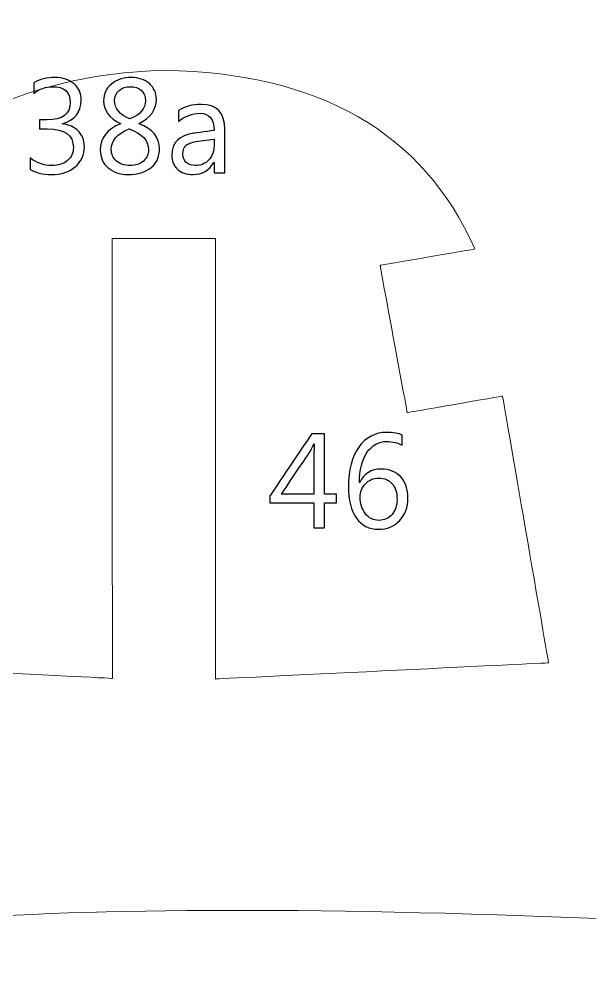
# Model space of a CAD drawing. Header units: centimetres. Extents: x -494 to 505, y -672 to 577.
# Drawn here: x -445.1 to -399.3, y 357.9 to 434.5 of the extents above; entities that cross this region are included whole.
import ezdxf

# ---------------------------------------------------------------- set-up
doc = ezdxf.new("R2010")
doc.units = ezdxf.units.CM
doc.header["$MEASUREMENT"] = 0
doc.layers.add('Camada 1', color=7, linetype='Continuous')
doc.layers.add('Camada 2', color=10, linetype='Continuous')

msp = doc.modelspace()

# ---------------------------------------------------------------- linework, layer by layer
at = {"layer": 'Camada 1', "lineweight": 9}
for points, knots in [([(288.960814, 353.67214), (288.960814, 353.67214), (306.821586, 353.757484), (306.821586, 353.757484), (306.821586, 353.757484), (306.821586, 353.757484), (306.803806, 326.357488), (306.803806, 326.357488), (306.803806, 326.357488), (306.803806, 326.357488), (315.147198, 326.356472), (315.147198, 326.356472), (315.147198, 326.356472), (315.147198, 326.356472), (315.160914, 353.57562), (315.160914, 353.57562), (315.160914, 353.57562), (315.160914, 353.57562), (341.611458, 353.57562), (341.611458, 353.57562), (341.611458, 353.57562), (341.611458, 353.57562), (341.611458, 326.355964), (341.611458, 326.355964), (341.611458, 326.355964), (341.611458, 326.355964), (349.923862, 326.357996), (349.923862, 326.357996), (349.923862, 326.357996), (349.923862, 326.357996), (349.92691, 353.617276), (349.92691, 353.617276), (349.92691, 353.617276), (349.92691, 353.617276), (376.460766, 353.605592), (376.460766, 353.605592), (376.460766, 353.605592), (376.460766, 353.605592), (376.395234, 326.36714), (376.395234, 326.36714), (376.395234, 326.36714), (376.395234, 326.36714), (384.838194, 326.357488), (384.838194, 326.357488), (384.838194, 326.357488), (384.838194, 326.357488), (384.869182, 353.677728), (384.869182, 353.677728), (384.869182, 353.677728), (384.869182, 353.677728), (411.304994, 353.702112), (411.304994, 353.702112), (411.304994, 353.702112), (411.304994, 353.702112), (411.304994, 326.35952), (411.304994, 326.35952), (411.304994, 326.35952), (411.304994, 326.35952), (419.585902, 326.365108), (419.585902, 326.365108), (419.585902, 326.365108), (419.585902, 326.365108), (419.720522, 353.670108), (419.720522, 353.670108), (419.720522, 353.670108), (419.720522, 353.670108), (446.437766, 353.618292), (446.437766, 353.618292), (446.437766, 353.618292), (446.437766, 353.618292), (446.52311, 326.358504), (446.52311, 326.358504), (446.52311, 326.358504), (446.52311, 326.358504), (454.750678, 326.360536), (454.750678, 326.360536), (454.750678, 326.360536), (454.750678, 326.360536), (454.791826, 353.618292), (454.791826, 353.618292), (454.791826, 353.618292), (454.791826, 353.618292), (489.229146, 353.633024), (489.229146, 353.633024), (489.229146, 353.633024), (489.229146, 353.633024), (489.287566, 342.489536), (489.287566, 342.489536), (489.287566, 342.489536), (489.287566, 342.489536), (481.005134, 342.497156), (481.005134, 342.497156), (481.005134, 342.497156), (481.005134, 342.497156), (481.005642, 309.723028), (481.005642, 309.723028), (481.005642, 309.723028), (481.005642, 309.723028), (489.285534, 309.728616), (489.285534, 309.728616), (489.285534, 309.728616), (489.285534, 309.728616), (489.28401, 298.680632), (489.28401, 298.680632), (489.28401, 298.680632), (489.28401, 298.680632), (280.265378, 298.67606), (280.265378, 298.67606), (280.265378, 298.67606), (280.265378, 298.67606), (280.256742, 315.430408), (280.256742, 315.430408), (280.256742, 315.430408), (280.256742, 315.430408), (252.19279, 315.430408), (252.19279, 315.430408), (252.19279, 315.430408), (247.88749, 315.334904), (245.91899, 310.748172), (245.883938, 302.43526), (245.883938, 302.43526), (246.230902, 288.837116), (238.245142, 283.140404), (231.76103, 283.8704), (231.76103, 283.8704), (231.76103, 283.8704), (235.595922, 314.865512), (235.595922, 314.865512), (235.595922, 314.865512), (235.595922, 314.865512), (227.385626, 315.718444), (227.385626, 315.718444), (227.385626, 315.718444), (227.385626, 315.718444), (224.653602, 295.469056), (224.653602, 295.469056), (224.653602, 295.469056), (224.653602, 295.469056), (5.72135, 295.22674), (5.72135, 295.22674), (5.72135, 295.22674), (5.72135, 295.22674), (5.716778, 279.167844), (5.716778, 279.167844), (5.716778, 279.167844), (5.716778, 279.167844), (-2.628138, 279.165304), (-2.628138, 279.165304), (-2.628138, 279.165304), (-2.628138, 279.165304), (-2.98577, 224.0915), (-2.98577, 224.0915), (-2.98577, 224.0915), (-2.98577, 224.0915), (-88.789002, 214.483696), (-88.789002, 214.483696), (-88.789002, 214.483696), (-88.789002, 214.483696), (-160.134554, 214.52332), (-160.134554, 214.52332), (-160.134554, 214.52332), (-163.876482, 213.130384), (-165.443662, 209.995516), (-164.388038, 204.757528), (-164.388038, 204.757528), (-164.388038, 204.757528), (-161.889694, 196.939916), (-161.889694, 196.939916), (-161.889694, 196.939916), (-159.55137, 189.6237), (-158.882842, 185.430668), (-164.745162, 183.003444), (-164.745162, 183.003444), (-164.745162, 183.003444), (-175.274478, 179.070508), (-175.274478, 179.070508), (-175.274478, 179.070508), (-189.770766, 172.492416), (-191.904366, 158.459424), (-185.580274, 139.325096), (-185.580274, 139.325096), (-182.29707, 128.78308), (-186.260486, 121.438924), (-192.412366, 123.689364), (-192.412366, 123.689364), (-192.412366, 123.689364), (-261.359142, 146.906996), (-261.359142, 146.906996), (-261.359142, 146.906996), (-259.768086, 152.90292), (-257.854958, 158.898844), (-255.620774, 164.893752), (-255.620774, 164.893752), (-255.620774, 164.893752), (-235.993178, 156.483304), (-235.993178, 156.483304), (-235.993178, 156.483304), (-235.993178, 156.483304), (-233.24947, 164.39388), (-233.24947, 164.39388), (-233.24947, 164.39388), (-233.24947, 164.39388), (-252.959362, 172.804328), (-252.959362, 172.804328), (-252.959362, 172.804328), (-249.96013, 179.295044), (-246.799354, 185.623708), (-243.478558, 191.789812), (-243.478558, 191.789812), (-243.478558, 191.789812), (-223.85147, 181.048152), (-223.85147, 181.048152), (-223.85147, 181.048152), (-223.85147, 181.048152), (-219.526358, 188.126116), (-219.526358, 188.126116), (-219.526358, 188.126116), (-219.526358, 188.126116), (-238.904526, 198.951596), (-238.904526, 198.951596), (-238.904526, 198.951596), (-235.729018, 204.52842), (-232.421938, 209.843116), (-228.924866, 214.772748), (-228.924866, 214.772748), (-228.924866, 214.772748), (-210.96097, 202.698604), (-210.96097, 202.698604), (-210.96097, 202.698604), (-210.96097, 202.698604), (-206.469742, 209.526632), (-206.469742, 209.526632), (-206.469742, 209.526632), (-206.469742, 209.526632), (-224.18421, 221.600776), (-224.18421, 221.600776), (-224.18421, 221.600776), (-220.36151, 226.60102), (-216.750138, 231.702356), (-213.372446, 236.922564), (-213.372446, 236.922564), (-213.372446, 236.922564), (-194.826382, 225.348292), (-194.826382, 225.348292), (-194.826382, 225.348292), (-194.826382, 225.348292), (-191.25057, 232.592372), (-191.25057, 232.592372), (-191.25057, 232.592372), (-191.25057, 232.592372), (-209.380582, 244.333776), (-209.380582, 244.333776), (-209.380582, 244.333776), (-202.259946, 261.027672), (-207.195166, 274.737068), (-227.065078, 282.88488), (-227.065078, 282.88488), (-261.775194, 290.706048), (-301.116238, 286.78124), (-337.022694, 269.0622), (-337.022694, 269.0622), (-362.833158, 254.920496), (-388.11327, 237.066328), (-415.161222, 221.333568), (-415.161222, 221.333568), (-428.876714, 212.451696), (-442.468254, 204.489812), (-456.981306, 198.090028), (-456.981306, 198.090028), (-462.47939, 196.298312), (-466.306662, 195.61048), (-468.373206, 196.760592), (-468.373206, 196.760592), (-481.297234, 208.35874), (-487.891074, 236.208316), (-486.846118, 283.671264), (-486.846118, 283.671264), (-484.055166, 323.948552), (-477.369886, 350.249236), (-465.985606, 359.680256), (-465.985606, 359.680256), (-455.591418, 363.607604), (-416.449002, 364.2106), (-357.647494, 359.764076), (-357.647494, 359.764076), (-317.62573, 356.62108), (-277.81377, 352.853244), (-238.131858, 348.694756), (-238.131858, 348.694756), (-214.866474, 346.01658), (-195.551298, 366.45342), (-178.214274, 397.942308), (-178.214274, 397.942308), (-183.909462, 398.922748), (-187.93587, 403.347936), (-188.438282, 412.292292), (-188.438282, 412.292292), (-188.327538, 422.884092), (-183.723026, 428.164752), (-174.94631, 428.932848), (-174.94631, 428.932848), (-171.28617, 428.963836), (-167.626538, 428.92218), (-163.96843, 428.50308), (-163.96843, 428.50308), (-159.001206, 427.909736), (-156.690822, 430.099216), (-156.854398, 436.178452), (-156.854398, 436.178452), (-156.854398, 436.178452), (-156.778198, 448.203828), (-156.778198, 448.203828), (-156.778198, 448.203828), (-156.778198, 448.203828), (-147.700746, 448.20332), (-147.700746, 448.20332), (-147.700746, 448.20332), (-147.700746, 448.20332), (-147.697698, 465.516468), (-147.697698, 465.516468), (-147.697698, 465.516468), (-147.697698, 465.516468), (-132.459222, 465.506816), (-132.459222, 465.506816), (-132.459222, 465.506816), (-132.459222, 465.506816), (-117.536722, 483.837996), (-117.536722, 483.837996), (-117.536722, 483.837996), (-117.536722, 483.837996), (-45.491654, 483.825804), (-45.491654, 483.825804), (-45.491654, 483.825804), (-45.491654, 483.825804), (-45.47489, 454.015348), (-45.47489, 454.015348), (-45.47489, 454.015348), (-45.47489, 454.015348), (-36.796218, 454.018396), (-36.796218, 454.018396), (-36.796218, 454.018396), (-36.796218, 454.018396), (-36.920678, 434.287168), (-36.920678, 434.287168), (-36.920678, 434.287168), (-37.163502, 430.041812), (-40.062658, 428.173896), (-44.477686, 427.461172), (-44.477686, 427.461172), (-44.477686, 427.461172), (-58.86831, 427.45914), (-58.86831, 427.45914), (-58.86831, 427.45914), (-58.86831, 427.45914), (-58.872882, 414.921192), (-58.872882, 414.921192), (-58.872882, 414.921192), (-58.872882, 414.921192), (-43.79849, 414.921192), (-43.79849, 414.921192), (-43.79849, 414.921192), (-24.761698, 414.171384), (-13.673582, 411.255972), (-8.36295, 404.78964), (-8.36295, 404.78964), (-4.952238, 400.746468), (-2.86385, 396.261336), (-2.70891, 391.1346), (-2.70891, 391.1346), (-2.70891, 391.1346), (-2.534666, 366.474248), (-2.534666, 366.474248), (-2.534666, 366.474248), (-2.534666, 366.474248), (5.877814, 366.480344), (5.877814, 366.480344), (5.877814, 366.480344), (5.877814, 366.480344), (5.90169, 347.073728), (5.90169, 347.073728), (5.90169, 347.073728), (5.90169, 347.073728), (233.39171, 347.06814), (233.39171, 347.06814), (233.39171, 347.06814), (233.39171, 347.06814), (233.356658, 357.819452), (233.356658, 357.819452), (233.356658, 357.819452), (238.909098, 375.214388), (244.365526, 393.373356), (250.012962, 410.004768), (250.012962, 410.004768), (252.496066, 417.378896), (256.725674, 421.44188), (262.677402, 421.235124), (262.677402, 421.235124), (270.499078, 420.488872), (274.919186, 415.631376), (277.312882, 408.136344), (277.312882, 408.136344), (281.81935, 390.775952), (285.049722, 371.798088), (288.960814, 353.67214)], [0, 0, 0, 0, 0.009803922, 0.009803922, 0.009803922, 0.009803932, 0.019607843, 0.019607843, 0.019607843, 0.019607853, 0.029411765, 0.029411765, 0.029411765, 0.029411775, 0.039215686, 0.039215686, 0.039215686, 0.039215696, 0.049019608, 0.049019608, 0.049019608, 0.049019618, 0.058823529, 0.058823529, 0.058823529, 0.058823539, 0.068627451, 0.068627451, 0.068627451, 0.068627461, 0.078431373, 0.078431373, 0.078431373, 0.078431383, 0.088235294, 0.088235294, 0.088235294, 0.088235304, 0.098039216, 0.098039216, 0.098039216, 0.098039226, 0.107843137, 0.107843137, 0.107843137, 0.107843147, 0.117647059, 0.117647059, 0.117647059, 0.117647069, 0.12745098, 0.12745098, 0.12745098, 0.12745099, 0.137254902, 0.137254902, 0.137254902, 0.137254912, 0.147058824, 0.147058824, 0.147058824, 0.147058834, 0.156862745, 0.156862745, 0.156862745, 0.156862755, 0.166666667, 0.166666667, 0.166666667, 0.166666677, 0.176470588, 0.176470588, 0.176470588, 0.176470598, 0.18627451, 0.18627451, 0.18627451, 0.18627452, 0.196078431, 0.196078431, 0.196078431, 0.196078441, 0.205882353, 0.205882353, 0.205882353, 0.205882363, 0.215686275, 0.215686275, 0.215686275, 0.215686285, 0.225490196, 0.225490196, 0.225490196, 0.225490206, 0.235294118, 0.235294118, 0.235294118, 0.235294128, 0.245098039, 0.245098039, 0.245098039, 0.245098049, 0.254901961, 0.254901961, 0.254901961, 0.254901971, 0.264705882, 0.264705882, 0.264705882, 0.264705892, 0.274509804, 0.274509804, 0.274509804, 0.274509814, 0.284313725, 0.284313725, 0.284313725, 0.284313735, 0.294117647, 0.294117647, 0.294117647, 0.294117657, 0.303921569, 0.303921569, 0.303921569, 0.303921579, 0.31372549, 0.31372549, 0.31372549, 0.3137255, 0.323529412, 0.323529412, 0.323529412, 0.323529422, 0.333333333, 0.333333333, 0.333333333, 0.333333343, 0.343137255, 0.343137255, 0.343137255, 0.343137265, 0.352941176, 0.352941176, 0.352941176, 0.352941186, 0.362745098, 0.362745098, 0.362745098, 0.362745108, 0.37254902, 0.37254902, 0.37254902, 0.37254903, 0.382352941, 0.382352941, 0.382352941, 0.382352951, 0.392156863, 0.392156863, 0.392156863, 0.392156873, 0.401960784, 0.401960784, 0.401960784, 0.401960794, 0.411764706, 0.411764706, 0.411764706, 0.411764716, 0.421568627, 0.421568627, 0.421568627, 0.421568637, 0.431372549, 0.431372549, 0.431372549, 0.431372559, 0.441176471, 0.441176471, 0.441176471, 0.441176481, 0.450980392, 0.450980392, 0.450980392, 0.450980402, 0.460784314, 0.460784314, 0.460784314, 0.460784324, 0.470588235, 0.470588235, 0.470588235, 0.470588245, 0.480392157, 0.480392157, 0.480392157, 0.480392167, 0.490196078, 0.490196078, 0.490196078, 0.490196088, 0.5, 0.5, 0.5, 0.50000001, 0.509803922, 0.509803922, 0.509803922, 0.509803932, 0.519607843, 0.519607843, 0.519607843, 0.519607853, 0.529411765, 0.529411765, 0.529411765, 0.529411775, 0.539215686, 0.539215686, 0.539215686, 0.539215696, 0.549019608, 0.549019608, 0.549019608, 0.549019618, 0.558823529, 0.558823529, 0.558823529, 0.558823539, 0.568627451, 0.568627451, 0.568627451, 0.568627461, 0.578431373, 0.578431373, 0.578431373, 0.578431383, 0.588235294, 0.588235294, 0.588235294, 0.588235304, 0.598039216, 0.598039216, 0.598039216, 0.598039226, 0.607843137, 0.607843137, 0.607843137, 0.607843147, 0.617647059, 0.617647059, 0.617647059, 0.617647069, 0.62745098, 0.62745098, 0.62745098, 0.62745099, 0.637254902, 0.637254902, 0.637254902, 0.637254912, 0.647058824, 0.647058824, 0.647058824, 0.647058834, 0.656862745, 0.656862745, 0.656862745, 0.656862755, 0.666666667, 0.666666667, 0.666666667, 0.666666677, 0.676470588, 0.676470588, 0.676470588, 0.676470598, 0.68627451, 0.68627451, 0.68627451, 0.68627452, 0.696078431, 0.696078431, 0.696078431, 0.696078441, 0.705882353, 0.705882353, 0.705882353, 0.705882363, 0.715686275, 0.715686275, 0.715686275, 0.715686285, 0.725490196, 0.725490196, 0.725490196, 0.725490206, 0.735294118, 0.735294118, 0.735294118, 0.735294128, 0.745098039, 0.745098039, 0.745098039, 0.745098049, 0.754901961, 0.754901961, 0.754901961, 0.754901971, 0.764705882, 0.764705882, 0.764705882, 0.764705892, 0.774509804, 0.774509804, 0.774509804, 0.774509814, 0.784313725, 0.784313725, 0.784313725, 0.784313735, 0.794117647, 0.794117647, 0.794117647, 0.794117657, 0.803921569, 0.803921569, 0.803921569, 0.803921579, 0.81372549, 0.81372549, 0.81372549, 0.8137255, 0.823529412, 0.823529412, 0.823529412, 0.823529422, 0.833333333, 0.833333333, 0.833333333, 0.833333343, 0.843137255, 0.843137255, 0.843137255, 0.843137265, 0.852941176, 0.852941176, 0.852941176, 0.852941186, 0.862745098, 0.862745098, 0.862745098, 0.862745108, 0.87254902, 0.87254902, 0.87254902, 0.87254903, 0.882352941, 0.882352941, 0.882352941, 0.882352951, 0.892156863, 0.892156863, 0.892156863, 0.892156873, 0.901960784, 0.901960784, 0.901960784, 0.901960794, 0.911764706, 0.911764706, 0.911764706, 0.911764716, 0.921568627, 0.921568627, 0.921568627, 0.921568637, 0.931372549, 0.931372549, 0.931372549, 0.931372559, 0.941176471, 0.941176471, 0.941176471, 0.941176481, 0.950980392, 0.950980392, 0.950980392, 0.950980402, 0.960784314, 0.960784314, 0.960784314, 0.960784324, 0.970588235, 0.970588235, 0.970588235, 0.970588245, 0.980392157, 0.980392157, 0.980392157, 0.980392167, 1, 1, 1, 1]), ([(-458.25283, 415.99358), (-458.25283, 415.99358), (-450.45503, 414.57372), (-450.45503, 414.57372), (-450.45503, 414.57372), (-450.45503, 414.57372), (-452.399146, 402.840444), (-452.399146, 402.840444), (-452.399146, 402.840444), (-452.399146, 402.840444), (-460.364586, 403.965664), (-460.364586, 403.965664), (-460.364586, 403.965664), (-460.364586, 403.965664), (-464.086194, 382.834896), (-464.086194, 382.834896), (-464.086194, 382.834896), (-464.086194, 382.834896), (-437.655462, 381.498348), (-437.655462, 381.498348), (-437.655462, 381.498348), (-437.655462, 381.498348), (-437.670702, 416.8394), (-437.670702, 416.8394), (-437.670702, 416.8394), (-437.670702, 416.8394), (-429.381158, 416.838892), (-429.381158, 416.838892), (-429.381158, 416.838892), (-429.381158, 416.838892), (-429.379634, 381.448564), (-429.379634, 381.448564), (-429.379634, 381.448564), (-429.379634, 381.448564), (-402.638514, 382.748028), (-402.638514, 382.748028), (-402.638514, 382.748028), (-402.638514, 382.748028), (-406.33523, 404.173436), (-406.33523, 404.173436), (-406.33523, 404.173436), (-406.33523, 404.173436), (-413.990282, 402.850096), (-413.990282, 402.850096), (-413.990282, 402.850096), (-413.990282, 402.850096), (-416.168078, 414.676844), (-416.168078, 414.676844), (-416.168078, 414.676844), (-416.168078, 414.676844), (-408.546046, 415.989516), (-408.546046, 415.989516), (-408.546046, 415.989516), (-412.728918, 425.3738), (-421.06215, 430.124616), (-433.454302, 430.345596), (-433.454302, 430.345596), (-445.395858, 429.962056), (-454.10247, 425.403772), (-458.25283, 415.99358)], [0, 0, 0, 0, 0.0625, 0.0625, 0.0625, 0.06250001, 0.125, 0.125, 0.125, 0.12500001, 0.1875, 0.1875, 0.1875, 0.18750001, 0.25, 0.25, 0.25, 0.25000001, 0.3125, 0.3125, 0.3125, 0.31250001, 0.375, 0.375, 0.375, 0.37500001, 0.4375, 0.4375, 0.4375, 0.43750001, 0.5, 0.5, 0.5, 0.50000001, 0.5625, 0.5625, 0.5625, 0.56250001, 0.625, 0.625, 0.625, 0.62500001, 0.6875, 0.6875, 0.6875, 0.68750001, 0.75, 0.75, 0.75, 0.75000001, 0.8125, 0.8125, 0.8125, 0.81250001, 0.875, 0.875, 0.875, 0.87500001, 1, 1, 1, 1])]:
    msp.add_open_spline(points, degree=3, knots=knots, dxfattribs=at)
at = {"layer": 'Camada 2'}
for points, knots in [([(-444.260224, 422.381934), (-444.260224, 422.381934), (-444.260224, 423.306494), (-444.260224, 423.306494), (-444.260224, 423.306494), (-443.745874, 422.898062), (-443.163452, 422.693592), (-442.51626, 422.693592), (-442.51626, 422.693592), (-441.989464, 422.693592), (-441.57011, 422.824402), (-441.25642, 423.088054), (-441.25642, 423.088054), (-440.942984, 423.351452), (-440.787028, 423.70629), (-440.787028, 424.15079), (-440.787028, 424.15079), (-440.787028, 425.13631), (-441.485782, 425.629324), (-442.88202, 425.629324), (-442.88202, 425.629324), (-442.88202, 425.629324), (-443.507368, 425.629324), (-443.507368, 425.629324), (-443.507368, 425.629324), (-443.507368, 425.629324), (-443.507368, 426.360336), (-443.507368, 426.360336), (-443.507368, 426.360336), (-443.507368, 426.360336), (-442.9125, 426.360336), (-442.9125, 426.360336), (-442.9125, 426.360336), (-441.666884, 426.360336), (-441.045092, 426.82287), (-441.045092, 427.745652), (-441.045092, 427.745652), (-441.045092, 428.600616), (-441.520072, 429.027082), (-442.469778, 429.027082), (-442.469778, 429.027082), (-443.00013, 429.027082), (-443.500256, 428.848012), (-443.969902, 428.489364), (-443.969902, 428.489364), (-443.969902, 428.489364), (-443.969902, 429.328072), (-443.969902, 429.328072), (-443.969902, 429.328072), (-443.486032, 429.614838), (-442.914278, 429.758348), (-442.256418, 429.758348), (-442.256418, 429.758348), (-441.62218, 429.758348), (-441.114942, 429.589946), (-440.73318, 429.254666), (-440.73318, 429.254666), (-440.353196, 428.917862), (-440.163204, 428.487586), (-440.163204, 427.962568), (-440.163204, 427.962568), (-440.163204, 426.97146), (-440.666886, 426.333412), (-441.675774, 426.050456), (-441.675774, 426.050456), (-441.675774, 426.050456), (-441.675774, 426.028866), (-441.675774, 426.028866), (-441.675774, 426.028866), (-441.134754, 425.976796), (-440.704478, 425.786804), (-440.385454, 425.45889), (-440.385454, 425.45889), (-440.064652, 425.130976), (-439.90514, 424.72229), (-439.90514, 424.233086), (-439.90514, 424.233086), (-439.90514, 423.555668), (-440.147202, 423.010838), (-440.63285, 422.59504), (-440.63285, 422.59504), (-441.118498, 422.18102), (-441.758324, 421.973248), (-442.552328, 421.973248), (-442.552328, 421.973248), (-443.267338, 421.973248), (-443.83706, 422.109392), (-444.260224, 422.381934)], [0, 0, 0, 0, 0.043478261, 0.043478261, 0.043478261, 0.043478271, 0.086956522, 0.086956522, 0.086956522, 0.086956532, 0.130434783, 0.130434783, 0.130434783, 0.130434793, 0.173913043, 0.173913043, 0.173913043, 0.173913053, 0.217391304, 0.217391304, 0.217391304, 0.217391314, 0.260869565, 0.260869565, 0.260869565, 0.260869575, 0.304347826, 0.304347826, 0.304347826, 0.304347836, 0.347826087, 0.347826087, 0.347826087, 0.347826097, 0.391304348, 0.391304348, 0.391304348, 0.391304358, 0.434782609, 0.434782609, 0.434782609, 0.434782619, 0.47826087, 0.47826087, 0.47826087, 0.47826088, 0.52173913, 0.52173913, 0.52173913, 0.52173914, 0.565217391, 0.565217391, 0.565217391, 0.565217401, 0.608695652, 0.608695652, 0.608695652, 0.608695662, 0.652173913, 0.652173913, 0.652173913, 0.652173923, 0.695652174, 0.695652174, 0.695652174, 0.695652184, 0.739130435, 0.739130435, 0.739130435, 0.739130445, 0.782608696, 0.782608696, 0.782608696, 0.782608706, 0.826086957, 0.826086957, 0.826086957, 0.826086967, 0.869565217, 0.869565217, 0.869565217, 0.869565227, 0.913043478, 0.913043478, 0.913043478, 0.913043488, 1, 1, 1, 1]), ([(-437.00192, 426.048678), (-437.00192, 426.048678), (-437.00192, 426.070014), (-437.00192, 426.070014), (-437.00192, 426.070014), (-437.905144, 426.489368), (-438.356756, 427.098714), (-438.356756, 427.898052), (-438.356756, 427.898052), (-438.356756, 428.441104), (-438.150762, 428.887382), (-437.736742, 429.235108), (-437.736742, 429.235108), (-437.322722, 429.584358), (-436.790592, 429.758348), (-436.138066, 429.758348), (-436.138066, 429.758348), (-435.55031, 429.758348), (-435.06644, 429.59528), (-434.688234, 429.269144), (-434.688234, 429.269144), (-434.310282, 428.942754), (-434.12029, 428.525432), (-434.12029, 428.014638), (-434.12029, 428.014638), (-434.12029, 427.179486), (-434.586126, 426.532548), (-435.518052, 426.070014), (-435.518052, 426.070014), (-435.518052, 426.070014), (-435.518052, 426.048678), (-435.518052, 426.048678), (-435.518052, 426.048678), (-434.42128, 425.655994), (-433.872894, 424.976798), (-433.872894, 424.010836), (-433.872894, 424.010836), (-433.872894, 423.387266), (-434.096922, 422.892728), (-434.544978, 422.52519), (-434.544978, 422.52519), (-434.991256, 422.157906), (-435.614826, 421.973248), (-436.412386, 421.973248), (-436.412386, 421.973248), (-437.055768, 421.973248), (-437.584342, 422.156128), (-438.001918, 422.519856), (-438.001918, 422.519856), (-438.417716, 422.883584), (-438.625742, 423.356786), (-438.625742, 423.93743), (-438.625742, 423.93743), (-438.625742, 424.903392), (-438.084468, 425.607734), (-437.00192, 426.048678)], [0, 0, 0, 0, 0.066666667, 0.066666667, 0.066666667, 0.066666677, 0.133333333, 0.133333333, 0.133333333, 0.133333343, 0.2, 0.2, 0.2, 0.20000001, 0.266666667, 0.266666667, 0.266666667, 0.266666677, 0.333333333, 0.333333333, 0.333333333, 0.333333343, 0.4, 0.4, 0.4, 0.40000001, 0.466666667, 0.466666667, 0.466666667, 0.466666677, 0.533333333, 0.533333333, 0.533333333, 0.533333343, 0.6, 0.6, 0.6, 0.60000001, 0.666666667, 0.666666667, 0.666666667, 0.666666677, 0.733333333, 0.733333333, 0.733333333, 0.733333343, 0.8, 0.8, 0.8, 0.80000001, 0.866666667, 0.866666667, 0.866666667, 0.866666677, 1, 1, 1, 1]), ([(-435.001924, 427.906942), (-435.001924, 428.254668), (-435.111144, 428.52721), (-435.32806, 428.72787), (-435.32806, 428.72787), (-435.544976, 428.926752), (-435.84241, 429.027082), (-436.21706, 429.027082), (-436.21706, 429.027082), (-436.568342, 429.027082), (-436.865776, 428.923196), (-437.109616, 428.713392), (-437.109616, 428.713392), (-437.353202, 428.50562), (-437.475122, 428.240444), (-437.475122, 427.917864), (-437.475122, 427.917864), (-437.475122, 427.261782), (-437.066436, 426.769022), (-436.249318, 426.435774), (-436.249318, 426.435774), (-435.417722, 426.77969), (-435.001924, 427.268894), (-435.001924, 427.906942)], [0, 0, 0, 0, 0.142857143, 0.142857143, 0.142857143, 0.142857153, 0.285714286, 0.285714286, 0.285714286, 0.285714296, 0.428571429, 0.428571429, 0.428571429, 0.428571439, 0.571428571, 0.571428571, 0.571428571, 0.571428581, 0.714285714, 0.714285714, 0.714285714, 0.714285724, 1, 1, 1, 1]), ([(-428.636176, 422.10228), (-428.636176, 422.10228), (-429.496474, 422.10228), (-429.496474, 422.10228), (-429.496474, 422.10228), (-429.496474, 422.10228), (-429.496474, 422.942766), (-429.496474, 422.942766), (-429.496474, 422.942766), (-429.496474, 422.942766), (-429.518064, 422.942766), (-429.518064, 422.942766), (-429.518064, 422.942766), (-429.89246, 422.295828), (-430.442624, 421.973248), (-431.172112, 421.973248), (-431.172112, 421.973248), (-431.708052, 421.973248), (-432.127406, 422.114726), (-432.430174, 422.399714), (-432.430174, 422.399714), (-432.733196, 422.682924), (-432.883564, 423.059352), (-432.883564, 423.528744), (-432.883564, 423.528744), (-432.883564, 424.53433), (-432.292252, 425.120308), (-431.109374, 425.285154), (-431.109374, 425.285154), (-431.109374, 425.285154), (-429.496474, 425.51096), (-429.496474, 425.51096), (-429.496474, 425.51096), (-429.496474, 426.428408), (-429.86579, 426.887386), (-430.603914, 426.887386), (-430.603914, 426.887386), (-431.251106, 426.887386), (-431.835306, 426.665136), (-432.356768, 426.220636), (-432.356768, 426.220636), (-432.356768, 426.220636), (-432.356768, 427.10227), (-432.356768, 427.10227), (-432.356768, 427.10227), (-431.828194, 427.439328), (-431.220626, 427.60773), (-430.530508, 427.60773), (-430.530508, 427.60773), (-429.267112, 427.60773), (-428.636176, 426.939202), (-428.636176, 425.600622), (-428.636176, 425.600622), (-428.636176, 425.600622), (-428.636176, 422.10228), (-428.636176, 422.10228)], [0, 0, 0, 0, 0.066666667, 0.066666667, 0.066666667, 0.066666677, 0.133333333, 0.133333333, 0.133333333, 0.133333343, 0.2, 0.2, 0.2, 0.20000001, 0.266666667, 0.266666667, 0.266666667, 0.266666677, 0.333333333, 0.333333333, 0.333333333, 0.333333343, 0.4, 0.4, 0.4, 0.40000001, 0.466666667, 0.466666667, 0.466666667, 0.466666677, 0.533333333, 0.533333333, 0.533333333, 0.533333343, 0.6, 0.6, 0.6, 0.60000001, 0.666666667, 0.666666667, 0.666666667, 0.666666677, 0.733333333, 0.733333333, 0.733333333, 0.733333343, 0.8, 0.8, 0.8, 0.80000001, 0.866666667, 0.866666667, 0.866666667, 0.866666677, 1, 1, 1, 1]), ([(-436.306722, 425.639992), (-437.265318, 425.25823), (-437.743854, 424.702732), (-437.743854, 423.9768), (-437.743854, 423.9768), (-437.743854, 423.602404), (-437.604154, 423.294048), (-437.326278, 423.054018), (-437.326278, 423.054018), (-437.048656, 422.813734), (-436.682896, 422.693592), (-436.227728, 422.693592), (-436.227728, 422.693592), (-435.79415, 422.693592), (-435.44109, 422.811956), (-435.16677, 423.04843), (-435.16677, 423.04843), (-434.892704, 423.285158), (-434.754528, 423.58437), (-434.754528, 423.94632), (-434.754528, 423.94632), (-434.754528, 424.702732), (-435.272434, 425.268898), (-436.306722, 425.639992)], [0, 0, 0, 0, 0.142857143, 0.142857143, 0.142857143, 0.142857153, 0.285714286, 0.285714286, 0.285714286, 0.285714296, 0.428571429, 0.428571429, 0.428571429, 0.428571439, 0.571428571, 0.571428571, 0.571428571, 0.571428581, 0.714285714, 0.714285714, 0.714285714, 0.714285724, 1, 1, 1, 1]), ([(-429.496474, 424.822874), (-429.496474, 424.822874), (-430.793906, 424.64355), (-430.793906, 424.64355), (-430.793906, 424.64355), (-431.193702, 424.587924), (-431.494692, 424.487594), (-431.69713, 424.346116), (-431.69713, 424.346116), (-431.899822, 424.202606), (-432.00193, 423.951654), (-432.00193, 423.589704), (-432.00193, 423.589704), (-432.00193, 423.326306), (-431.908712, 423.111168), (-431.720498, 422.944544), (-431.720498, 422.944544), (-431.534062, 422.77792), (-431.283364, 422.693592), (-430.97323, 422.693592), (-430.97323, 422.693592), (-430.544986, 422.693592), (-430.191926, 422.844214), (-429.91405, 423.143426), (-429.91405, 423.143426), (-429.636174, 423.44467), (-429.496474, 423.8244), (-429.496474, 424.285156), (-429.496474, 424.285156), (-429.496474, 424.285156), (-429.496474, 424.822874), (-429.496474, 424.822874)], [0, 0, 0, 0, 0.111111111, 0.111111111, 0.111111111, 0.111111121, 0.222222222, 0.222222222, 0.222222222, 0.222222232, 0.333333333, 0.333333333, 0.333333333, 0.333333343, 0.444444444, 0.444444444, 0.444444444, 0.444444454, 0.555555556, 0.555555556, 0.555555556, 0.555555566, 0.666666667, 0.666666667, 0.666666667, 0.666666677, 0.777777778, 0.777777778, 0.777777778, 0.777777788, 1, 1, 1, 1]), ([(-419.655244, 395.603476), (-419.655244, 395.603476), (-420.622984, 395.603476), (-420.622984, 395.603476), (-420.622984, 395.603476), (-420.622984, 395.603476), (-420.622984, 393.60348), (-420.622984, 393.60348), (-420.622984, 393.60348), (-420.622984, 393.60348), (-421.472614, 393.60348), (-421.472614, 393.60348), (-421.472614, 393.60348), (-421.472614, 393.60348), (-421.472614, 395.603476), (-421.472614, 395.603476), (-421.472614, 395.603476), (-421.472614, 395.603476), (-425.010326, 395.603476), (-425.010326, 395.603476), (-425.010326, 395.603476), (-425.010326, 395.603476), (-425.010326, 396.16634), (-425.010326, 396.16634), (-425.010326, 396.16634), (-425.010326, 396.16634), (-421.660828, 401.130516), (-421.660828, 401.130516), (-421.660828, 401.130516), (-421.660828, 401.130516), (-420.622984, 401.130516), (-420.622984, 401.130516), (-420.622984, 401.130516), (-420.622984, 401.130516), (-420.622984, 396.302484), (-420.622984, 396.302484), (-420.622984, 396.302484), (-420.622984, 396.302484), (-419.655244, 396.302484), (-419.655244, 396.302484), (-419.655244, 396.302484), (-419.655244, 396.302484), (-419.655244, 395.603476), (-419.655244, 395.603476)], [0, 0, 0, 0, 0.083333333, 0.083333333, 0.083333333, 0.083333343, 0.166666667, 0.166666667, 0.166666667, 0.166666677, 0.25, 0.25, 0.25, 0.25000001, 0.333333333, 0.333333333, 0.333333333, 0.333333343, 0.416666667, 0.416666667, 0.416666667, 0.416666677, 0.5, 0.5, 0.5, 0.50000001, 0.583333333, 0.583333333, 0.583333333, 0.583333343, 0.666666667, 0.666666667, 0.666666667, 0.666666677, 0.75, 0.75, 0.75, 0.75000001, 0.833333333, 0.833333333, 0.833333333, 0.833333343, 1, 1, 1, 1]), ([(-414.386522, 401.04441), (-414.386522, 401.04441), (-414.386522, 400.22907), (-414.386522, 400.22907), (-414.386522, 400.22907), (-414.775396, 400.427952), (-415.183828, 400.528282), (-415.614104, 400.528282), (-415.614104, 400.528282), (-416.280854, 400.528282), (-416.814762, 400.230848), (-417.216336, 399.635726), (-417.216336, 399.635726), (-417.615878, 399.040858), (-417.816538, 398.243298), (-417.816538, 397.245078), (-417.816538, 397.245078), (-417.816538, 397.245078), (-417.795202, 397.245078), (-417.795202, 397.245078), (-417.795202, 397.245078), (-417.445698, 397.956532), (-416.872166, 398.313148), (-416.074606, 398.313148), (-416.074606, 398.313148), (-415.417, 398.313148), (-414.895538, 398.10182), (-414.50641, 397.680688), (-414.50641, 397.680688), (-414.117536, 397.257778), (-413.923988, 396.693136), (-413.923988, 395.985238), (-413.923988, 395.985238), (-413.923988, 395.24686), (-414.146238, 394.642848), (-414.590738, 394.175234), (-414.590738, 394.175234), (-415.035238, 393.707366), (-415.599626, 393.474448), (-416.28441, 393.474448), (-416.28441, 393.474448), (-417.040568, 393.474448), (-417.633912, 393.775438), (-418.063934, 394.377672), (-418.063934, 394.377672), (-418.493956, 394.979906), (-418.709094, 395.825726), (-418.709094, 396.915386), (-418.709094, 396.915386), (-418.709094, 398.236186), (-418.427662, 399.290032), (-417.865052, 400.07667), (-417.865052, 400.07667), (-417.302188, 400.86534), (-416.558476, 401.259548), (-415.63544, 401.259548), (-415.63544, 401.259548), (-415.110422, 401.259548), (-414.694624, 401.18792), (-414.386522, 401.04441)], [0, 0, 0, 0, 0.0625, 0.0625, 0.0625, 0.06250001, 0.125, 0.125, 0.125, 0.12500001, 0.1875, 0.1875, 0.1875, 0.18750001, 0.25, 0.25, 0.25, 0.25000001, 0.3125, 0.3125, 0.3125, 0.31250001, 0.375, 0.375, 0.375, 0.37500001, 0.4375, 0.4375, 0.4375, 0.43750001, 0.5, 0.5, 0.5, 0.50000001, 0.5625, 0.5625, 0.5625, 0.56250001, 0.625, 0.625, 0.625, 0.62500001, 0.6875, 0.6875, 0.6875, 0.68750001, 0.75, 0.75, 0.75, 0.75000001, 0.8125, 0.8125, 0.8125, 0.81250001, 0.875, 0.875, 0.875, 0.87500001, 1, 1, 1, 1]), ([(-421.472614, 396.302484), (-421.472614, 396.302484), (-421.472614, 399.555208), (-421.472614, 399.555208), (-421.472614, 399.555208), (-421.472614, 399.786348), (-421.465502, 400.04619), (-421.451024, 400.332956), (-421.451024, 400.332956), (-421.451024, 400.332956), (-421.472614, 400.332956), (-421.472614, 400.332956), (-421.472614, 400.332956), (-421.520874, 400.205702), (-421.617648, 400.013932), (-421.761158, 399.755868), (-421.761158, 399.755868), (-421.761158, 399.755868), (-424.076622, 396.302484), (-424.076622, 396.302484), (-424.076622, 396.302484), (-424.076622, 396.302484), (-421.472614, 396.302484), (-421.472614, 396.302484)], [0, 0, 0, 0, 0.142857143, 0.142857143, 0.142857143, 0.142857153, 0.285714286, 0.285714286, 0.285714286, 0.285714296, 0.428571429, 0.428571429, 0.428571429, 0.428571439, 0.571428571, 0.571428571, 0.571428571, 0.571428581, 0.714285714, 0.714285714, 0.714285714, 0.714285724, 1, 1, 1, 1]), ([(-416.266376, 397.582136), (-416.710876, 397.582136), (-417.071048, 397.431514), (-417.347146, 397.130524), (-417.347146, 397.130524), (-417.624768, 396.827502), (-417.762944, 396.472664), (-417.762944, 396.0622), (-417.762944, 396.0622), (-417.762944, 395.546072), (-417.624768, 395.10716), (-417.350702, 394.7414), (-417.350702, 394.7414), (-417.076382, 394.377672), (-416.710876, 394.194792), (-416.255708, 394.194792), (-416.255708, 394.194792), (-415.821876, 394.194792), (-415.470594, 394.354304), (-415.205418, 394.67155), (-415.205418, 394.67155), (-414.938464, 394.988796), (-414.805876, 395.390116), (-414.805876, 395.877796), (-414.805876, 395.877796), (-414.805876, 396.411704), (-414.93313, 396.827502), (-415.189416, 397.130524), (-415.189416, 397.130524), (-415.445702, 397.431514), (-415.804096, 397.582136), (-416.266376, 397.582136)], [0, 0, 0, 0, 0.111111111, 0.111111111, 0.111111111, 0.111111121, 0.222222222, 0.222222222, 0.222222222, 0.222222232, 0.333333333, 0.333333333, 0.333333333, 0.333333343, 0.444444444, 0.444444444, 0.444444444, 0.444444454, 0.555555556, 0.555555556, 0.555555556, 0.555555566, 0.666666667, 0.666666667, 0.666666667, 0.666666677, 0.777777778, 0.777777778, 0.777777778, 0.777777788, 1, 1, 1, 1])]:
    msp.add_open_spline(points, degree=3, knots=knots, dxfattribs=at)
at = {"layer": 'Camada 2', "lineweight": 9}
for points, knots in [([(-444.260224, 422.381934), (-444.260224, 422.381934), (-444.260224, 423.306494), (-444.260224, 423.306494), (-444.260224, 423.306494), (-443.745874, 422.898062), (-443.163452, 422.693592), (-442.51626, 422.693592), (-442.51626, 422.693592), (-441.989464, 422.693592), (-441.57011, 422.824402), (-441.25642, 423.088054), (-441.25642, 423.088054), (-440.942984, 423.351452), (-440.787028, 423.70629), (-440.787028, 424.15079), (-440.787028, 424.15079), (-440.787028, 425.13631), (-441.485782, 425.629324), (-442.88202, 425.629324), (-442.88202, 425.629324), (-442.88202, 425.629324), (-443.507368, 425.629324), (-443.507368, 425.629324), (-443.507368, 425.629324), (-443.507368, 425.629324), (-443.507368, 426.360336), (-443.507368, 426.360336), (-443.507368, 426.360336), (-443.507368, 426.360336), (-442.9125, 426.360336), (-442.9125, 426.360336), (-442.9125, 426.360336), (-441.666884, 426.360336), (-441.045092, 426.82287), (-441.045092, 427.745652), (-441.045092, 427.745652), (-441.045092, 428.600616), (-441.520072, 429.027082), (-442.469778, 429.027082), (-442.469778, 429.027082), (-443.00013, 429.027082), (-443.500256, 428.848012), (-443.969902, 428.489364), (-443.969902, 428.489364), (-443.969902, 428.489364), (-443.969902, 429.328072), (-443.969902, 429.328072), (-443.969902, 429.328072), (-443.486032, 429.614838), (-442.914278, 429.758348), (-442.256418, 429.758348), (-442.256418, 429.758348), (-441.62218, 429.758348), (-441.114942, 429.589946), (-440.73318, 429.254666), (-440.73318, 429.254666), (-440.353196, 428.917862), (-440.163204, 428.487586), (-440.163204, 427.962568), (-440.163204, 427.962568), (-440.163204, 426.97146), (-440.666886, 426.333412), (-441.675774, 426.050456), (-441.675774, 426.050456), (-441.675774, 426.050456), (-441.675774, 426.028866), (-441.675774, 426.028866), (-441.675774, 426.028866), (-441.134754, 425.976796), (-440.704478, 425.786804), (-440.385454, 425.45889), (-440.385454, 425.45889), (-440.064652, 425.130976), (-439.90514, 424.72229), (-439.90514, 424.233086), (-439.90514, 424.233086), (-439.90514, 423.555668), (-440.147202, 423.010838), (-440.63285, 422.59504), (-440.63285, 422.59504), (-441.118498, 422.18102), (-441.758324, 421.973248), (-442.552328, 421.973248), (-442.552328, 421.973248), (-443.267338, 421.973248), (-443.83706, 422.109392), (-444.260224, 422.381934)], [0, 0, 0, 0, 0.043478261, 0.043478261, 0.043478261, 0.043478271, 0.086956522, 0.086956522, 0.086956522, 0.086956532, 0.130434783, 0.130434783, 0.130434783, 0.130434793, 0.173913043, 0.173913043, 0.173913043, 0.173913053, 0.217391304, 0.217391304, 0.217391304, 0.217391314, 0.260869565, 0.260869565, 0.260869565, 0.260869575, 0.304347826, 0.304347826, 0.304347826, 0.304347836, 0.347826087, 0.347826087, 0.347826087, 0.347826097, 0.391304348, 0.391304348, 0.391304348, 0.391304358, 0.434782609, 0.434782609, 0.434782609, 0.434782619, 0.47826087, 0.47826087, 0.47826087, 0.47826088, 0.52173913, 0.52173913, 0.52173913, 0.52173914, 0.565217391, 0.565217391, 0.565217391, 0.565217401, 0.608695652, 0.608695652, 0.608695652, 0.608695662, 0.652173913, 0.652173913, 0.652173913, 0.652173923, 0.695652174, 0.695652174, 0.695652174, 0.695652184, 0.739130435, 0.739130435, 0.739130435, 0.739130445, 0.782608696, 0.782608696, 0.782608696, 0.782608706, 0.826086957, 0.826086957, 0.826086957, 0.826086967, 0.869565217, 0.869565217, 0.869565217, 0.869565227, 0.913043478, 0.913043478, 0.913043478, 0.913043488, 1, 1, 1, 1]), ([(-437.00192, 426.048678), (-437.00192, 426.048678), (-437.00192, 426.070014), (-437.00192, 426.070014), (-437.00192, 426.070014), (-437.905144, 426.489368), (-438.356756, 427.098714), (-438.356756, 427.898052), (-438.356756, 427.898052), (-438.356756, 428.441104), (-438.150762, 428.887382), (-437.736742, 429.235108), (-437.736742, 429.235108), (-437.322722, 429.584358), (-436.790592, 429.758348), (-436.138066, 429.758348), (-436.138066, 429.758348), (-435.55031, 429.758348), (-435.06644, 429.59528), (-434.688234, 429.269144), (-434.688234, 429.269144), (-434.310282, 428.942754), (-434.12029, 428.525432), (-434.12029, 428.014638), (-434.12029, 428.014638), (-434.12029, 427.179486), (-434.586126, 426.532548), (-435.518052, 426.070014), (-435.518052, 426.070014), (-435.518052, 426.070014), (-435.518052, 426.048678), (-435.518052, 426.048678), (-435.518052, 426.048678), (-434.42128, 425.655994), (-433.872894, 424.976798), (-433.872894, 424.010836), (-433.872894, 424.010836), (-433.872894, 423.387266), (-434.096922, 422.892728), (-434.544978, 422.52519), (-434.544978, 422.52519), (-434.991256, 422.157906), (-435.614826, 421.973248), (-436.412386, 421.973248), (-436.412386, 421.973248), (-437.055768, 421.973248), (-437.584342, 422.156128), (-438.001918, 422.519856), (-438.001918, 422.519856), (-438.417716, 422.883584), (-438.625742, 423.356786), (-438.625742, 423.93743), (-438.625742, 423.93743), (-438.625742, 424.903392), (-438.084468, 425.607734), (-437.00192, 426.048678)], [0, 0, 0, 0, 0.066666667, 0.066666667, 0.066666667, 0.066666677, 0.133333333, 0.133333333, 0.133333333, 0.133333343, 0.2, 0.2, 0.2, 0.20000001, 0.266666667, 0.266666667, 0.266666667, 0.266666677, 0.333333333, 0.333333333, 0.333333333, 0.333333343, 0.4, 0.4, 0.4, 0.40000001, 0.466666667, 0.466666667, 0.466666667, 0.466666677, 0.533333333, 0.533333333, 0.533333333, 0.533333343, 0.6, 0.6, 0.6, 0.60000001, 0.666666667, 0.666666667, 0.666666667, 0.666666677, 0.733333333, 0.733333333, 0.733333333, 0.733333343, 0.8, 0.8, 0.8, 0.80000001, 0.866666667, 0.866666667, 0.866666667, 0.866666677, 1, 1, 1, 1]), ([(-435.001924, 427.906942), (-435.001924, 428.254668), (-435.111144, 428.52721), (-435.32806, 428.72787), (-435.32806, 428.72787), (-435.544976, 428.926752), (-435.84241, 429.027082), (-436.21706, 429.027082), (-436.21706, 429.027082), (-436.568342, 429.027082), (-436.865776, 428.923196), (-437.109616, 428.713392), (-437.109616, 428.713392), (-437.353202, 428.50562), (-437.475122, 428.240444), (-437.475122, 427.917864), (-437.475122, 427.917864), (-437.475122, 427.261782), (-437.066436, 426.769022), (-436.249318, 426.435774), (-436.249318, 426.435774), (-435.417722, 426.77969), (-435.001924, 427.268894), (-435.001924, 427.906942)], [0, 0, 0, 0, 0.142857143, 0.142857143, 0.142857143, 0.142857153, 0.285714286, 0.285714286, 0.285714286, 0.285714296, 0.428571429, 0.428571429, 0.428571429, 0.428571439, 0.571428571, 0.571428571, 0.571428571, 0.571428581, 0.714285714, 0.714285714, 0.714285714, 0.714285724, 1, 1, 1, 1]), ([(-428.636176, 422.10228), (-428.636176, 422.10228), (-429.496474, 422.10228), (-429.496474, 422.10228), (-429.496474, 422.10228), (-429.496474, 422.10228), (-429.496474, 422.942766), (-429.496474, 422.942766), (-429.496474, 422.942766), (-429.496474, 422.942766), (-429.518064, 422.942766), (-429.518064, 422.942766), (-429.518064, 422.942766), (-429.89246, 422.295828), (-430.442624, 421.973248), (-431.172112, 421.973248), (-431.172112, 421.973248), (-431.708052, 421.973248), (-432.127406, 422.114726), (-432.430174, 422.399714), (-432.430174, 422.399714), (-432.733196, 422.682924), (-432.883564, 423.059352), (-432.883564, 423.528744), (-432.883564, 423.528744), (-432.883564, 424.53433), (-432.292252, 425.120308), (-431.109374, 425.285154), (-431.109374, 425.285154), (-431.109374, 425.285154), (-429.496474, 425.51096), (-429.496474, 425.51096), (-429.496474, 425.51096), (-429.496474, 426.428408), (-429.86579, 426.887386), (-430.603914, 426.887386), (-430.603914, 426.887386), (-431.251106, 426.887386), (-431.835306, 426.665136), (-432.356768, 426.220636), (-432.356768, 426.220636), (-432.356768, 426.220636), (-432.356768, 427.10227), (-432.356768, 427.10227), (-432.356768, 427.10227), (-431.828194, 427.439328), (-431.220626, 427.60773), (-430.530508, 427.60773), (-430.530508, 427.60773), (-429.267112, 427.60773), (-428.636176, 426.939202), (-428.636176, 425.600622), (-428.636176, 425.600622), (-428.636176, 425.600622), (-428.636176, 422.10228), (-428.636176, 422.10228)], [0, 0, 0, 0, 0.066666667, 0.066666667, 0.066666667, 0.066666677, 0.133333333, 0.133333333, 0.133333333, 0.133333343, 0.2, 0.2, 0.2, 0.20000001, 0.266666667, 0.266666667, 0.266666667, 0.266666677, 0.333333333, 0.333333333, 0.333333333, 0.333333343, 0.4, 0.4, 0.4, 0.40000001, 0.466666667, 0.466666667, 0.466666667, 0.466666677, 0.533333333, 0.533333333, 0.533333333, 0.533333343, 0.6, 0.6, 0.6, 0.60000001, 0.666666667, 0.666666667, 0.666666667, 0.666666677, 0.733333333, 0.733333333, 0.733333333, 0.733333343, 0.8, 0.8, 0.8, 0.80000001, 0.866666667, 0.866666667, 0.866666667, 0.866666677, 1, 1, 1, 1]), ([(-436.306722, 425.639992), (-437.265318, 425.25823), (-437.743854, 424.702732), (-437.743854, 423.9768), (-437.743854, 423.9768), (-437.743854, 423.602404), (-437.604154, 423.294048), (-437.326278, 423.054018), (-437.326278, 423.054018), (-437.048656, 422.813734), (-436.682896, 422.693592), (-436.227728, 422.693592), (-436.227728, 422.693592), (-435.79415, 422.693592), (-435.44109, 422.811956), (-435.16677, 423.04843), (-435.16677, 423.04843), (-434.892704, 423.285158), (-434.754528, 423.58437), (-434.754528, 423.94632), (-434.754528, 423.94632), (-434.754528, 424.702732), (-435.272434, 425.268898), (-436.306722, 425.639992)], [0, 0, 0, 0, 0.142857143, 0.142857143, 0.142857143, 0.142857153, 0.285714286, 0.285714286, 0.285714286, 0.285714296, 0.428571429, 0.428571429, 0.428571429, 0.428571439, 0.571428571, 0.571428571, 0.571428571, 0.571428581, 0.714285714, 0.714285714, 0.714285714, 0.714285724, 1, 1, 1, 1]), ([(-429.496474, 424.822874), (-429.496474, 424.822874), (-430.793906, 424.64355), (-430.793906, 424.64355), (-430.793906, 424.64355), (-431.193702, 424.587924), (-431.494692, 424.487594), (-431.69713, 424.346116), (-431.69713, 424.346116), (-431.899822, 424.202606), (-432.00193, 423.951654), (-432.00193, 423.589704), (-432.00193, 423.589704), (-432.00193, 423.326306), (-431.908712, 423.111168), (-431.720498, 422.944544), (-431.720498, 422.944544), (-431.534062, 422.77792), (-431.283364, 422.693592), (-430.97323, 422.693592), (-430.97323, 422.693592), (-430.544986, 422.693592), (-430.191926, 422.844214), (-429.91405, 423.143426), (-429.91405, 423.143426), (-429.636174, 423.44467), (-429.496474, 423.8244), (-429.496474, 424.285156), (-429.496474, 424.285156), (-429.496474, 424.285156), (-429.496474, 424.822874), (-429.496474, 424.822874)], [0, 0, 0, 0, 0.111111111, 0.111111111, 0.111111111, 0.111111121, 0.222222222, 0.222222222, 0.222222222, 0.222222232, 0.333333333, 0.333333333, 0.333333333, 0.333333343, 0.444444444, 0.444444444, 0.444444444, 0.444444454, 0.555555556, 0.555555556, 0.555555556, 0.555555566, 0.666666667, 0.666666667, 0.666666667, 0.666666677, 0.777777778, 0.777777778, 0.777777778, 0.777777788, 1, 1, 1, 1]), ([(-419.655244, 395.603476), (-419.655244, 395.603476), (-420.622984, 395.603476), (-420.622984, 395.603476), (-420.622984, 395.603476), (-420.622984, 395.603476), (-420.622984, 393.60348), (-420.622984, 393.60348), (-420.622984, 393.60348), (-420.622984, 393.60348), (-421.472614, 393.60348), (-421.472614, 393.60348), (-421.472614, 393.60348), (-421.472614, 393.60348), (-421.472614, 395.603476), (-421.472614, 395.603476), (-421.472614, 395.603476), (-421.472614, 395.603476), (-425.010326, 395.603476), (-425.010326, 395.603476), (-425.010326, 395.603476), (-425.010326, 395.603476), (-425.010326, 396.16634), (-425.010326, 396.16634), (-425.010326, 396.16634), (-425.010326, 396.16634), (-421.660828, 401.130516), (-421.660828, 401.130516), (-421.660828, 401.130516), (-421.660828, 401.130516), (-420.622984, 401.130516), (-420.622984, 401.130516), (-420.622984, 401.130516), (-420.622984, 401.130516), (-420.622984, 396.302484), (-420.622984, 396.302484), (-420.622984, 396.302484), (-420.622984, 396.302484), (-419.655244, 396.302484), (-419.655244, 396.302484), (-419.655244, 396.302484), (-419.655244, 396.302484), (-419.655244, 395.603476), (-419.655244, 395.603476)], [0, 0, 0, 0, 0.083333333, 0.083333333, 0.083333333, 0.083333343, 0.166666667, 0.166666667, 0.166666667, 0.166666677, 0.25, 0.25, 0.25, 0.25000001, 0.333333333, 0.333333333, 0.333333333, 0.333333343, 0.416666667, 0.416666667, 0.416666667, 0.416666677, 0.5, 0.5, 0.5, 0.50000001, 0.583333333, 0.583333333, 0.583333333, 0.583333343, 0.666666667, 0.666666667, 0.666666667, 0.666666677, 0.75, 0.75, 0.75, 0.75000001, 0.833333333, 0.833333333, 0.833333333, 0.833333343, 1, 1, 1, 1]), ([(-414.386522, 401.04441), (-414.386522, 401.04441), (-414.386522, 400.22907), (-414.386522, 400.22907), (-414.386522, 400.22907), (-414.775396, 400.427952), (-415.183828, 400.528282), (-415.614104, 400.528282), (-415.614104, 400.528282), (-416.280854, 400.528282), (-416.814762, 400.230848), (-417.216336, 399.635726), (-417.216336, 399.635726), (-417.615878, 399.040858), (-417.816538, 398.243298), (-417.816538, 397.245078), (-417.816538, 397.245078), (-417.816538, 397.245078), (-417.795202, 397.245078), (-417.795202, 397.245078), (-417.795202, 397.245078), (-417.445698, 397.956532), (-416.872166, 398.313148), (-416.074606, 398.313148), (-416.074606, 398.313148), (-415.417, 398.313148), (-414.895538, 398.10182), (-414.50641, 397.680688), (-414.50641, 397.680688), (-414.117536, 397.257778), (-413.923988, 396.693136), (-413.923988, 395.985238), (-413.923988, 395.985238), (-413.923988, 395.24686), (-414.146238, 394.642848), (-414.590738, 394.175234), (-414.590738, 394.175234), (-415.035238, 393.707366), (-415.599626, 393.474448), (-416.28441, 393.474448), (-416.28441, 393.474448), (-417.040568, 393.474448), (-417.633912, 393.775438), (-418.063934, 394.377672), (-418.063934, 394.377672), (-418.493956, 394.979906), (-418.709094, 395.825726), (-418.709094, 396.915386), (-418.709094, 396.915386), (-418.709094, 398.236186), (-418.427662, 399.290032), (-417.865052, 400.07667), (-417.865052, 400.07667), (-417.302188, 400.86534), (-416.558476, 401.259548), (-415.63544, 401.259548), (-415.63544, 401.259548), (-415.110422, 401.259548), (-414.694624, 401.18792), (-414.386522, 401.04441)], [0, 0, 0, 0, 0.0625, 0.0625, 0.0625, 0.06250001, 0.125, 0.125, 0.125, 0.12500001, 0.1875, 0.1875, 0.1875, 0.18750001, 0.25, 0.25, 0.25, 0.25000001, 0.3125, 0.3125, 0.3125, 0.31250001, 0.375, 0.375, 0.375, 0.37500001, 0.4375, 0.4375, 0.4375, 0.43750001, 0.5, 0.5, 0.5, 0.50000001, 0.5625, 0.5625, 0.5625, 0.56250001, 0.625, 0.625, 0.625, 0.62500001, 0.6875, 0.6875, 0.6875, 0.68750001, 0.75, 0.75, 0.75, 0.75000001, 0.8125, 0.8125, 0.8125, 0.81250001, 0.875, 0.875, 0.875, 0.87500001, 1, 1, 1, 1]), ([(-421.472614, 396.302484), (-421.472614, 396.302484), (-421.472614, 399.555208), (-421.472614, 399.555208), (-421.472614, 399.555208), (-421.472614, 399.786348), (-421.465502, 400.04619), (-421.451024, 400.332956), (-421.451024, 400.332956), (-421.451024, 400.332956), (-421.472614, 400.332956), (-421.472614, 400.332956), (-421.472614, 400.332956), (-421.520874, 400.205702), (-421.617648, 400.013932), (-421.761158, 399.755868), (-421.761158, 399.755868), (-421.761158, 399.755868), (-424.076622, 396.302484), (-424.076622, 396.302484), (-424.076622, 396.302484), (-424.076622, 396.302484), (-421.472614, 396.302484), (-421.472614, 396.302484)], [0, 0, 0, 0, 0.142857143, 0.142857143, 0.142857143, 0.142857153, 0.285714286, 0.285714286, 0.285714286, 0.285714296, 0.428571429, 0.428571429, 0.428571429, 0.428571439, 0.571428571, 0.571428571, 0.571428571, 0.571428581, 0.714285714, 0.714285714, 0.714285714, 0.714285724, 1, 1, 1, 1]), ([(-416.266376, 397.582136), (-416.710876, 397.582136), (-417.071048, 397.431514), (-417.347146, 397.130524), (-417.347146, 397.130524), (-417.624768, 396.827502), (-417.762944, 396.472664), (-417.762944, 396.0622), (-417.762944, 396.0622), (-417.762944, 395.546072), (-417.624768, 395.10716), (-417.350702, 394.7414), (-417.350702, 394.7414), (-417.076382, 394.377672), (-416.710876, 394.194792), (-416.255708, 394.194792), (-416.255708, 394.194792), (-415.821876, 394.194792), (-415.470594, 394.354304), (-415.205418, 394.67155), (-415.205418, 394.67155), (-414.938464, 394.988796), (-414.805876, 395.390116), (-414.805876, 395.877796), (-414.805876, 395.877796), (-414.805876, 396.411704), (-414.93313, 396.827502), (-415.189416, 397.130524), (-415.189416, 397.130524), (-415.445702, 397.431514), (-415.804096, 397.582136), (-416.266376, 397.582136)], [0, 0, 0, 0, 0.111111111, 0.111111111, 0.111111111, 0.111111121, 0.222222222, 0.222222222, 0.222222222, 0.222222232, 0.333333333, 0.333333333, 0.333333333, 0.333333343, 0.444444444, 0.444444444, 0.444444444, 0.444444454, 0.555555556, 0.555555556, 0.555555556, 0.555555566, 0.666666667, 0.666666667, 0.666666667, 0.666666677, 0.777777778, 0.777777778, 0.777777778, 0.777777788, 1, 1, 1, 1])]:
    msp.add_open_spline(points, degree=3, knots=knots, dxfattribs=at)

doc.saveas('drawing.dxf')
